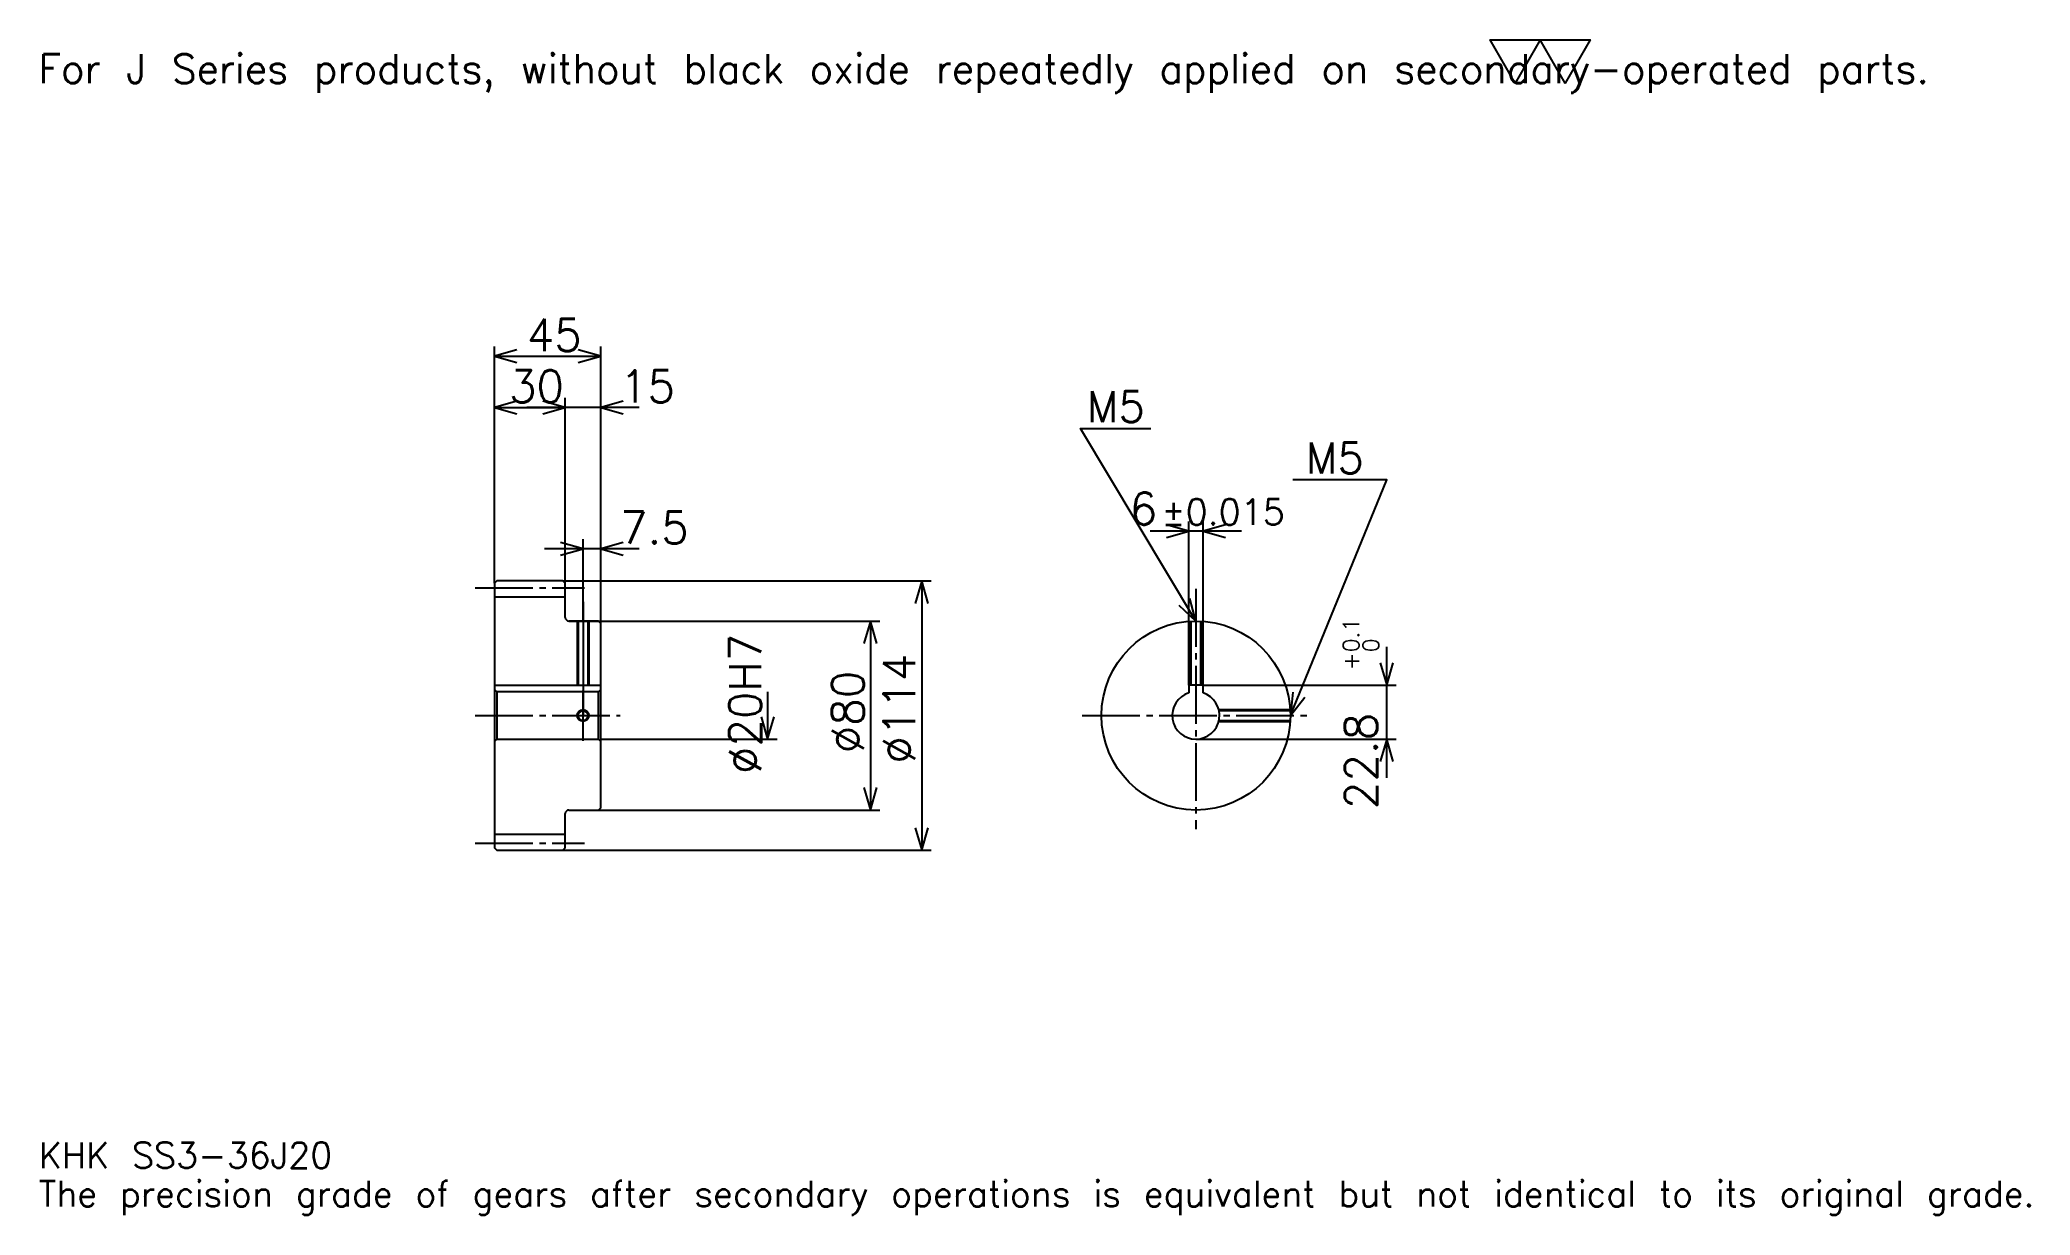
# Model space of a CAD drawing. Extents: x 28 to 870, y 10 to 508.
import ezdxf

# ---------------------------------------------------------------- set-up
doc = ezdxf.new("R2010")
doc.units = 0
doc.linetypes.add('DASHDOT', pattern=[32.608695, 24.456522, -2.717391, 2.717391, -2.717391])
doc.layers.get('0').update_dxf_attribs({"linetype": 'CONTINUOUS'})
doc.layers.add('DASHDOT', color=6, linetype='DASHDOT')
doc.styles.add('KANJI', font='TXT', dxfattribs={"bigfont": 'BIGFONT'})

msp = doc.modelspace()

# ---------------------------------------------------------------- linework, layer by layer
at = {"color": 5}
for p, q in [((220.108688, 278.467407), (220.108688, 377.652161)), ((220.108688, 373.576111), (265.108704, 373.576111)), ((265.108704, 278.467407), (265.108704, 377.652161)), ((250.108688, 278.467407), (250.108688, 355.913025)), ((220.108688, 351.836975), (250.108688, 351.836975)), ((281.413025, 351.836975), (233.804337, 351.836975)), ((514.065186, 234.267395), (514.065186, 303.586975)), ((520.065186, 234.267395), (520.065186, 303.586975)), ((257.608704, 278.467407), (257.608704, 296.130432)), ((536.369568, 299.510864), (497.760864, 299.510864)), ((281.413025, 292.054352), (241.304337, 292.054352)), ((220.108688, 277.467407), (220.108688, 278.467407)), ((249.108688, 278.467407), (265.108704, 278.467407)), ((250.108688, 277.467407), (250.108688, 278.467407)), ((257.608704, 261.467407), (257.608704, 278.467407)), ((257.608704, 261.467407), (257.608704, 278.467407)), ((265.108704, 278.467407), (405.054321, 278.467407)), ((265.108704, 260.467407), (265.108704, 278.467407)), ((400.978271, 278.467407), (400.978271, 164.467392)), ((251.608688, 261.467407), (265.108704, 261.467407)), ((265.108704, 261.467407), (383.315186, 261.467407)), ((379.239136, 261.467407), (379.239136, 181.467392)), ((597.82605, 195.16304), (597.82605, 250.571747)), ((335.760864, 231.467392), (335.760864, 211.467392)), ((520.065186, 234.267395), (601.902161, 234.267395)), ((265.108704, 211.467392), (339.836945, 211.467392)), ((517.065186, 211.467392), (601.902161, 211.467392)), ((251.608688, 181.467392), (265.108704, 181.467392)), ((265.108704, 181.467392), (383.315186, 181.467392)), ((249.108688, 164.467392), (265.108704, 164.467392)), ((265.108704, 164.467392), (405.054321, 164.467392))]:
    msp.add_line(p, q, dxfattribs=at)
at = {"color": 4}
for p, q in [((220.108688, 271.717407), (250.108688, 271.717407)), ((220.108688, 234.267395), (265.108704, 234.267395)), ((221.108688, 231.467392), (221.108688, 211.467392)), ((264.108704, 231.467392), (265.108704, 232.467392)), ((264.108704, 211.467392), (265.108704, 210.467392)), ((220.108688, 171.217392), (250.108688, 171.217392))]:
    msp.add_line(p, q, dxfattribs=at)
at = {"color": 7}
msp.add_lwpolyline([(652.173889, 489.130432), (641.57605, 507.5), (683.967346, 507.5), (673.369568, 489.130432), (662.771729, 507.5), (652.173889, 489.130432)], dxfattribs=at)
at = {"color": 5}
for points in [[(229.619553, 376.293488), (220.108688, 373.576111), (229.619553, 370.858704)], [(255.597809, 370.858704), (265.108704, 373.576111), (255.597809, 376.293488)], [(229.619553, 354.554352), (220.108688, 351.836975), (229.619553, 349.119568)], [(240.597824, 349.119568), (250.108688, 351.836975), (240.597824, 354.554352)], [(240.597824, 349.119568), (250.108688, 351.836975), (240.597824, 354.554352)], [(274.619568, 354.554352), (265.108704, 351.836975), (274.619568, 349.119568)], [(517.065186, 261.467407), (468.152161, 342.989136), (498.043457, 342.989136)], [(557.065186, 221.467392), (597.82605, 321.25), (558.152161, 321.25)], [(504.554321, 296.793488), (514.065186, 299.510864), (504.554321, 302.228271)], [(529.57605, 302.228271), (520.065186, 299.510864), (529.57605, 296.793488)], [(248.097824, 289.336975), (257.608704, 292.054352), (248.097824, 294.771729)], [(274.619568, 294.771729), (265.108704, 292.054352), (274.619568, 289.336975)], [(403.695648, 268.956512), (400.978271, 278.467407), (398.260864, 268.956512)], [(509.841736, 268.224792), (517.065186, 261.467407), (514.502014, 271.020996)], [(381.956512, 251.956528), (379.239136, 261.467407), (376.521729, 251.956528)], [(595.108704, 243.778259), (597.82605, 234.267395), (600.543457, 243.778259)], [(558.14624, 231.299591), (557.065186, 221.467392), (563.177429, 229.24437)], [(333.043457, 220.978256), (335.760864, 211.467392), (338.478271, 220.978256)], [(600.543457, 201.956528), (597.82605, 211.467392), (595.108704, 201.956528)], [(376.521729, 190.978256), (379.239136, 181.467392), (381.956512, 190.978256)], [(398.260864, 173.978271), (400.978271, 164.467392), (403.695648, 173.978271)]]:
    msp.add_lwpolyline(points, dxfattribs=at)
at = {"color": 4}
for points in [[(250.108688, 262.967407), (250.108688, 277.467407), (249.108688, 278.467407), (221.108688, 278.467407), (220.108688, 277.467407), (220.108688, 210.467392)], [(251.608688, 181.467392), (264.108704, 181.467392), (265.108704, 182.467392), (265.108704, 260.467407), (264.108704, 261.467407), (251.608688, 261.467407)], [(255.108688, 261.467407), (255.108688, 234.267395)], [(255.543686, 261.467407), (255.543686, 234.267395)], [(259.673676, 261.467407), (259.673676, 234.267395)], [(260.108704, 261.467407), (260.108704, 234.267395)], [(514.565186, 234.267395), (514.565186, 261.389191)], [(515.000183, 234.267395), (515.000183, 261.414062)], [(519.130188, 234.267395), (519.130188, 261.414062)], [(519.565186, 234.267395), (519.565186, 261.389191)], [(220.108688, 210.467392), (221.108688, 211.467392), (264.108704, 211.467392), (264.108704, 231.467392), (221.108688, 231.467392), (220.108688, 232.467392)], [(520.065186, 231.00679), (520.065186, 234.267395), (514.065186, 234.267395), (514.065186, 231.00679)], [(526.747681, 223.967392), (556.987, 223.967392)], [(526.84967, 223.532394), (557.011841, 223.532394)], [(526.84967, 219.40239), (557.011841, 219.40239)], [(526.747681, 218.967392), (556.987, 218.967392)], [(220.108688, 210.467392), (220.108688, 165.467392), (221.108688, 164.467392), (249.108688, 164.467392), (250.108688, 165.467392), (250.108688, 179.967392)]]:
    msp.add_lwpolyline(points, dxfattribs=at)
for centre, radius in [((517.065186, 221.467392), 40), ((257.608704, 221.467392), 2.065)]:
    msp.add_circle(centre, radius, dxfattribs=at)
at = {"color": 7}
msp.add_circle((257.608704, 221.467392), 2.5, dxfattribs=at)
at = {"color": 4}
for centre, radius, start, end in [((251.608688, 262.967407), 1.5, 180, 270), ((517.065186, 221.467392), 10, 107.457602748, 72.542397252), ((251.608688, 179.967392), 1.5, 90, 180)]:
    msp.add_arc(centre, radius, start, end, dxfattribs=at)
at = {"layer": 'DASHDOT', "color": 7}
for p, q in [((211.956512, 275.467407), (258.260864, 275.467407)), ((517.065186, 275.054352), (517.065186, 173.315216)), ((257.608704, 261.467407), (257.608704, 221.467392)), ((211.956512, 221.467392), (273.260864, 221.467392)), ((468.913025, 221.467392), (565.217407, 221.467392)), ((211.956512, 167.467392), (258.260864, 167.467392))]:
    msp.add_line(p, q, dxfattribs=at)
for points in [[(257.608704, 269.619568), (257.608704, 226.115219)], [(257.608704, 210.815216), (257.608704, 232.119568)], [(246.956512, 221.467392), (268.260864, 221.467392)]]:
    msp.add_lwpolyline(points, dxfattribs=at)

# ---------------------------------------------------------------- texts
at = {"color": 7, "style": 'KANJI'}
for s, height, p in [('For J Series products, without black oxide repeatedly applied on secondary-operated parts.', 12.228261, (27.173914, 489.130432)), ('45', 13.586957, (233.777161, 375.75)), ('30', 13.586957, (226.277161, 354.010864)), ('15', 13.586957, (273.260864, 354.010864)), ('M5', 13.043479, (470.869568, 345.706512)), ('M5', 13.043479, (563.586975, 323.967407)), ('6', 13.586957, (489.019043, 302.228271)), ('%%p0.015', 10.869565, (502.468445, 302.228271)), ('7.5', 13.586957, (273.260864, 294.228271)), ('KHK SS3-36J20', 10.869565, (27.173914, 29.891304)), ('The precision grade of gears after secondary operations is equivalent but not identical to its original grade.', 10.869565, (27.173914, 13.586957))]:
    msp.add_text(s, height=height, dxfattribs=at).set_placement(p)
for s, height, p in [('%%c20H7', 13.586957, (333.043457, 196.671204)), ('0.1', 6.793478, (586.141296, 248.264526)), ('0', 6.793478, (594.565186, 248.264526)), ('%%c114', 13.586957, (398.260864, 201.08696)), ('+', 6.793478, (586.141296, 240.655838)), ('%%c80', 13.586957, (376.521729, 205.502716)), ('22.8', 13.586957, (593.75, 181.846115))]:
    msp.add_text(s, height=height, rotation=90, dxfattribs=at).set_placement(p)

doc.saveas('drawing.dxf')
